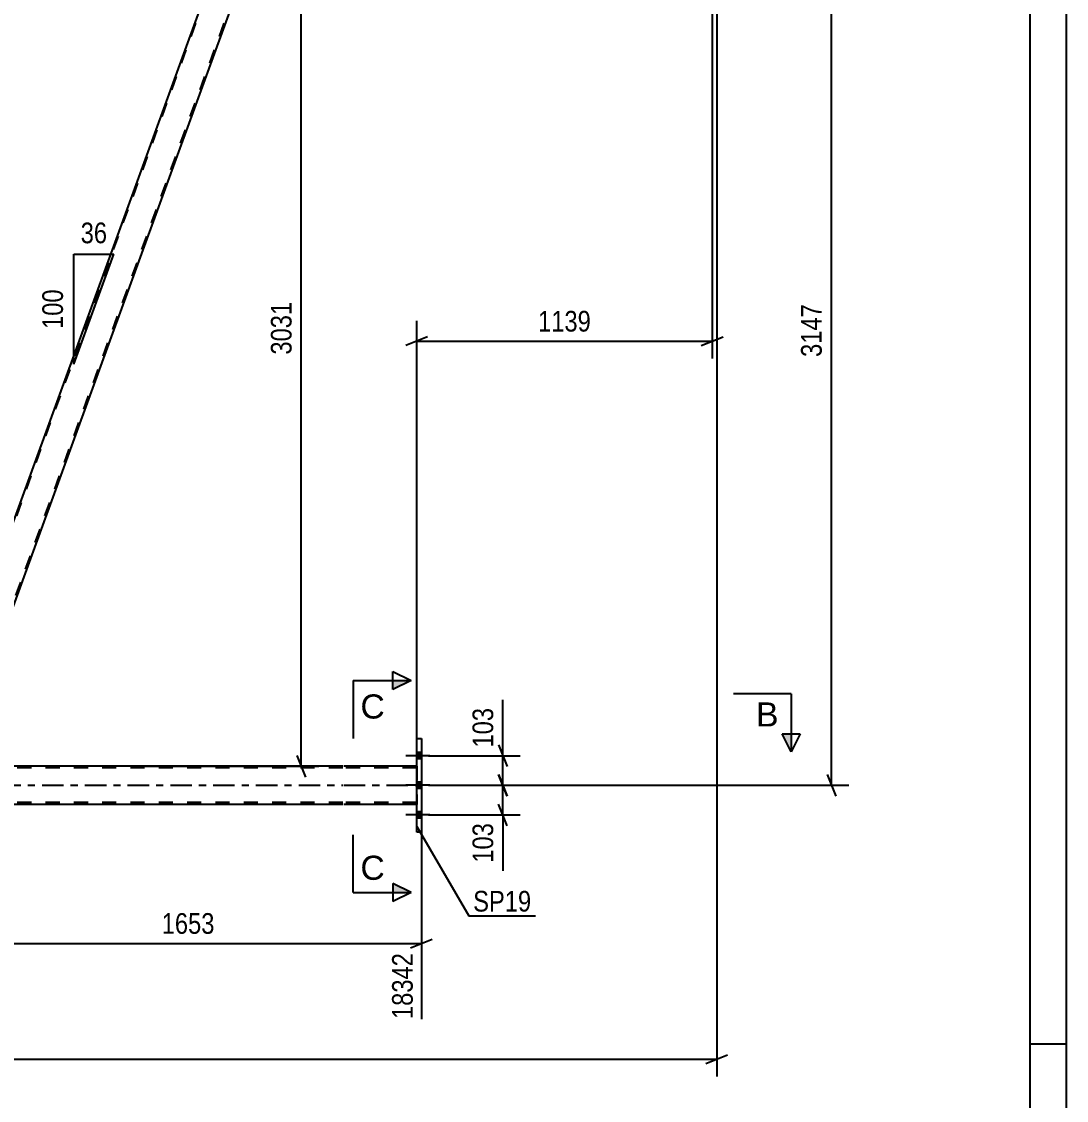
# Model space of a CAD drawing. Header units: millimetres. Extents: x 0 to 841, y 0 to 594.
# Drawn here: x 696.4 to 841, y 290.2 to 439.5 of the extents above; entities that cross this region are included whole.
import ezdxf

# ---------------------------------------------------------------- set-up
doc = ezdxf.new("R2010")
doc.units = ezdxf.units.MM
doc.linetypes.add('DXK_LINE_DOT2', pattern=[3.9198, 1.9599, -1.9599])
doc.linetypes.add('DXK_LINE_DOT3', pattern=[5.9187, 2.979, -0.9799, 0.9799, -0.9799])
doc.styles.add('Arial', font='ARIAL.TTF', dxfattribs={"height": 0.2})
doc.styles.add('Arial Narrow', font='ARIALN.TTF', dxfattribs={"height": 0.2})

# ---------------------------------------------------------------- blocks, each defined once
blk = doc.blocks.new('Unknown-318884981-1133')
at = {"color": 5, "linetype": 'Continuous'}
for p, q in [((841, 0), (841, 594)), ((836, 5), (836, 589)), ((841, 298), (836, 298))]:
    blk.add_line(p, q, dxfattribs=at)
blk = doc.blocks.new('Part-318884981-3881 - 3854')
at = {"color": 7, "linetype": 'DXK_LINE_DOT2'}
for p, q in [((727.21, 457.66), (683.09, 336.44)), ((731.12, 457.66), (687, 336.44)), ((684.16, 339.86), (682.92, 336.44)), ((687.17, 336.44), (682.92, 336.44))]:
    blk.add_line(p, q, dxfattribs=at)
at = {"color": 2, "linetype": 'Continuous'}
for p, q in [((727.04, 457.66), (684.16, 339.86)), ((731.29, 457.66), (687.17, 336.44)), ((731.29, 457.66), (727.04, 457.66))]:
    blk.add_line(p, q, dxfattribs=at)
blk = doc.blocks.new('Part-318884981-3947 - 3854')
at = {"color": 7, "linetype": 'DXK_LINE_DOT2'}
for p, q in [((740.89, 336.2), (65.95, 336.2)), ((751.11, 336.2), (740.99, 336.2)), ((751.11, 336.44), (751.11, 331.16)), ((740.89, 331.4), (65.95, 331.4)), ((751.11, 331.4), (740.99, 331.4))]:
    blk.add_line(p, q, dxfattribs=at)
at = {"color": 2, "linetype": 'Continuous'}
for p, q in [((740.89, 336.44), (606.5, 336.44)), ((751.11, 336.44), (740.99, 336.44)), ((740.89, 331.16), (606.5, 331.16)), ((751.11, 331.16), (740.99, 331.16))]:
    blk.add_line(p, q, dxfattribs=at)
at = {"color": 7, "linetype": 'DXK_LINE_DOT3'}
for p, q in [((65.95, 333.8), (740.89, 333.8)), ((740.99, 333.8), (751.11, 333.8))]:
    blk.add_line(p, q, dxfattribs=at)
blk = doc.blocks.new('Bolt-318884981-3963 - 3854')
at = {"linetype": 'Continuous'}
for points in [[(751.11, 338.34), (751.11, 337.46), (751.75, 337.46), (751.75, 338.34)], [(751.11, 338.34), (751.11, 337.46), (751.75, 337.46), (751.75, 338.34)], [(751.11, 338.34), (751.11, 337.46), (751.75, 337.46), (751.75, 338.34)], [(751.11, 334.24), (751.11, 333.36), (751.75, 333.36), (751.75, 334.24)], [(751.11, 334.24), (751.11, 333.36), (751.75, 333.36), (751.75, 334.24)], [(751.11, 330.14), (751.11, 329.26), (751.75, 329.26), (751.75, 330.14)], [(751.11, 330.14), (751.11, 329.26), (751.75, 329.26), (751.75, 330.14)], [(751.11, 330.14), (751.11, 329.26), (751.75, 329.26), (751.75, 330.14)]]:
    blk.add_hatch(color=1, dxfattribs=at).paths.add_polyline_path(points)
at = {"color": 1, "linetype": 'Continuous'}
for p, q in [((752.91, 337.9), (749.59, 337.9)), ((752.91, 337.9), (749.59, 337.9)), ((752.91, 337.9), (749.59, 337.9)), ((751.75, 338.34), (751.11, 338.34)), ((751.75, 338.34), (751.11, 338.34)), ((751.75, 338.34), (751.11, 338.34)), ((751.75, 337.46), (751.11, 337.46)), ((751.75, 337.46), (751.11, 337.46)), ((751.75, 337.46), (751.11, 337.46)), ((752.91, 333.8), (749.59, 333.8)), ((752.91, 333.8), (749.59, 333.8)), ((751.75, 334.24), (751.11, 334.24)), ((751.75, 334.24), (751.11, 334.24)), ((751.75, 333.36), (751.11, 333.36)), ((751.75, 333.36), (751.11, 333.36)), ((751.75, 330.14), (751.11, 330.14)), ((751.75, 330.14), (751.11, 330.14)), ((751.75, 330.14), (751.11, 330.14)), ((752.91, 329.7), (749.59, 329.7)), ((752.91, 329.7), (749.59, 329.7)), ((752.91, 329.7), (749.59, 329.7)), ((751.75, 329.26), (751.11, 329.26)), ((751.75, 329.26), (751.11, 329.26)), ((751.75, 329.26), (751.11, 329.26))]:
    blk.add_line(p, q, dxfattribs=at)
blk = doc.blocks.new('Part-318884981-4181 - 3854')
at = {"color": 2, "linetype": 'Continuous'}
for p, q in [((751.11, 327.3), (751.11, 340.3)), ((751.11, 340.3), (751.75, 340.3)), ((751.75, 340.3), (751.75, 327.3)), ((751.75, 327.3), (751.11, 327.3))]:
    blk.add_line(p, q, dxfattribs=at)
blk = doc.blocks.new('StraightDimension-318884981-5125 - 3854')
at = {"color": 7, "linetype": 'Continuous'}
for p, q in [((763.03, 337.9), (763.03, 345.64)), ((763.03, 337.9), (763.03, 345.64)), ((762.43, 339.4), (763.63, 336.4)), ((752.75, 337.9), (765.43, 337.9)), ((763.03, 333.8), (763.03, 337.9)), ((763.63, 332.3), (762.43, 335.3)), ((752.75, 333.8), (765.43, 333.8))]:
    blk.add_line(p, q, dxfattribs=at)
at = {"color": 0}
blk.add_wipeout([(762.28, 345.11), (758.08, 345.11), (758.08, 338.43), (762.28, 338.43)], dxfattribs=at)
at = {"color": 3, "style": 'Arial Narrow'}
blk.add_text('103', height=2.863, rotation=90.0002, dxfattribs=at).set_placement((761.68, 339.03))
blk = doc.blocks.new('StraightDimension-318884981-5117 - 3854')
at = {"color": 7, "linetype": 'Continuous'}
for p, q in [((762.43, 335.3), (763.63, 332.3)), ((752.75, 333.8), (765.43, 333.8)), ((763.03, 329.7), (763.03, 333.8)), ((763.63, 328.2), (762.43, 331.2)), ((752.75, 329.7), (765.43, 329.7)), ((763.03, 329.7), (763.03, 321.97)), ((763.03, 329.7), (763.03, 321.97))]:
    blk.add_line(p, q, dxfattribs=at)
at = {"color": 0}
blk.add_wipeout([(762.28, 329.18), (758.08, 329.18), (758.08, 322.49), (762.28, 322.49)], dxfattribs=at)
at = {"color": 3, "style": 'Arial Narrow'}
blk.add_text('103', height=2.863, rotation=90.0002, dxfattribs=at).set_placement((761.68, 323.09))
blk = doc.blocks.new('StraightDimension-318884981-5037 - 3854')
at = {"color": 7, "linetype": 'Continuous'}
for p, q in [((809.09, 458.16), (807.89, 461.16)), ((793.62, 459.66), (810.89, 459.66)), ((808.49, 333.8), (808.49, 459.66)), ((807.89, 335.3), (809.09, 332.3)), ((752.75, 333.8), (810.89, 333.8))]:
    blk.add_line(p, q, dxfattribs=at)
at = {"color": 0}
blk.add_wipeout([(807.74, 400.99), (803.54, 400.99), (803.54, 392.48), (807.74, 392.48)], dxfattribs=at)
at = {"color": 3, "style": 'Arial Narrow'}
blk.add_text('3147', height=2.863, rotation=90.0002, dxfattribs=at).set_placement((807.14, 393.08))
blk = doc.blocks.new('AngleDimension-318884981-5409 - 3854')
at = {"color": 7, "linetype": 'Continuous'}
for p, q in [((703.65, 407.31), (709.19, 407.31)), ((703.65, 392.08), (709.19, 407.31)), ((703.65, 392.08), (703.65, 407.31)), ((706.47, 399.83), (709.19, 407.31))]:
    blk.add_line(p, q, dxfattribs=at)
at = {"color": 0}
for points in [[(708.85, 408.21), (708.85, 412.41), (704, 412.41), (704, 408.21)], [(702.75, 403.04), (698.55, 403.04), (698.55, 396.35), (702.75, 396.35)]]:
    blk.add_wipeout(points, dxfattribs=at)
at = {"color": 3, "style": 'Arial Narrow'}
blk.add_text('36', height=2.863, dxfattribs=at).set_placement((704.6, 408.81))
blk.add_text('100', height=2.863, rotation=90.0002, dxfattribs=at).set_placement((702.15, 396.95))
blk = doc.blocks.new('StraightDimension-318884981-4711 - 3854')
at = {"color": 7, "linetype": 'Continuous'}
for p, q in [((792.62, 452.16), (792.62, 293.52)), ((55.09, 295.92), (792.62, 295.92)), ((791.12, 295.32), (794.12, 296.52))]:
    blk.add_line(p, q, dxfattribs=at)
blk = doc.blocks.new('StraightDimension-318884981-4732 - 3854')
at = {"color": 7, "linetype": 'Continuous'}
for p, q in [((751.75, 339.3), (751.75, 301.46)), ((687.17, 335.44), (687.17, 301.46)), ((688.67, 312.5), (685.67, 311.3)), ((750.25, 311.3), (753.25, 312.5)), ((687.17, 311.9), (751.75, 311.9))]:
    blk.add_line(p, q, dxfattribs=at)
at = {"color": 0}
blk.add_wipeout([(723.72, 312.65), (723.72, 316.85), (715.21, 316.85), (715.21, 312.65)], dxfattribs=at)
at = {"color": 3, "style": 'Arial Narrow'}
blk.add_text('1653', height=2.863, dxfattribs=at).set_placement((715.81, 313.25))
at = {"color": 0, "linetype": 'Continuous'}
blk.add_wipeout([(751.15, 311.2), (746.95, 311.2), (746.95, 300.86), (751.15, 300.86)], dxfattribs=at)
at = {"color": 3, "linetype": 'Continuous', "style": 'Arial Narrow'}
blk.add_text('18342', height=2.863, rotation=90.0002, dxfattribs=at).set_placement((750.55, 301.46))
blk = doc.blocks.new('StraightDimension-318884981-5026 - 3854')
at = {"color": 7, "linetype": 'Continuous'}
for p, q in [((735.73, 456.16), (734.53, 459.16)), ((738.89, 457.66), (732.28, 457.66)), ((735.13, 336.44), (735.13, 457.66)), ((734.53, 337.94), (735.73, 334.94)), ((712.64, 336.44), (737.53, 336.44))]:
    blk.add_line(p, q, dxfattribs=at)
at = {"color": 0}
blk.add_wipeout([(734.38, 401.31), (730.18, 401.31), (730.18, 392.8), (734.38, 392.8)], dxfattribs=at)
at = {"color": 3, "style": 'Arial Narrow'}
blk.add_text('3031', height=2.863, rotation=90.0002, dxfattribs=at).set_placement((733.78, 393.4))
blk = doc.blocks.new('StraightDimension-318884981-5047 - 3854')
at = {"color": 7, "linetype": 'Continuous'}
for p, q in [((791.98, 456.66), (791.98, 392.84)), ((751.11, 337.44), (751.11, 398.09)), ((752.61, 395.84), (749.61, 394.64)), ((790.48, 394.64), (793.48, 395.84)), ((751.11, 395.24), (791.98, 395.24))]:
    blk.add_line(p, q, dxfattribs=at)
at = {"color": 0}
blk.add_wipeout([(775.8, 395.99), (775.8, 400.19), (767.29, 400.19), (767.29, 395.99)], dxfattribs=at)
at = {"color": 3, "style": 'Arial Narrow'}
blk.add_text('1139', height=2.863, dxfattribs=at).set_placement((767.89, 396.59))
blk = doc.blocks.new('Mark-318884981-4177 - 3854')
at = {"color": 0}
blk.add_wipeout([(766.95, 316.33), (766.95, 319.33), (758.91, 319.33), (758.91, 316.33)], dxfattribs=at)
blk.add_wipeout([(766.95, 316.33), (766.95, 319.33), (758.91, 319.33), (758.91, 316.33)], dxfattribs=at)
at = {"color": 30, "linetype": 'Continuous'}
for p, q in [((751.12, 328.09), (758.31, 315.73)), ((758.31, 315.73), (767.55, 315.73))]:
    blk.add_line(p, q, dxfattribs=at)
at = {"color": 3, "style": 'Arial Narrow'}
blk.add_text('SP19', height=2.863, dxfattribs=at).set_placement((758.91, 316.33))
blk = doc.blocks.new('SectionMark-318884981-5482 - 3854')
at = {"linetype": 'Continuous'}
blk.add_hatch(color=6, dxfattribs=at).paths.add_polyline_path([(801.66, 340.94), (802.91, 340.94), (802.91, 338.44)])
at = {"color": 6, "linetype": 'Continuous'}
for p, q in [((802.91, 346.44), (794.91, 346.44)), ((802.91, 346.44), (802.91, 338.44)), ((801.66, 340.94), (804.16, 340.94)), ((802.91, 338.44), (801.66, 340.94)), ((804.16, 340.94), (802.91, 338.44))]:
    blk.add_line(p, q, dxfattribs=at)
at = {"color": 0, "linetype": 'Continuous'}
blk.add_wipeout([(801.16, 341.94), (801.16, 345.44), (798.05, 345.44), (798.05, 341.94)], dxfattribs=at)
at = {"color": 3, "linetype": 'Continuous', "style": 'Arial'}
blk.add_text('B', height=3.34, dxfattribs=at).set_placement((798.05, 341.94))
blk = doc.blocks.new('SectionMark-318884981-5452 - 3854')
at = {"linetype": 'Continuous'}
for points in [[(747.81, 347.04), (747.81, 348.29), (750.31, 348.29)], [(747.81, 318.97), (747.81, 320.22), (750.31, 318.97)]]:
    blk.add_hatch(color=6, dxfattribs=at).paths.add_polyline_path(points)
at = {"color": 6, "linetype": 'Continuous'}
for p, q in [((747.81, 347.04), (747.81, 349.54)), ((747.81, 349.54), (750.31, 348.29)), ((742.31, 348.29), (742.31, 340.29)), ((742.31, 348.29), (750.31, 348.29)), ((750.31, 348.29), (747.81, 347.04)), ((742.31, 318.97), (742.31, 326.97)), ((750.31, 318.97), (747.81, 320.22)), ((747.81, 320.22), (747.81, 317.72)), ((742.31, 318.97), (750.31, 318.97)), ((750.31, 318.97), (747.81, 317.72))]:
    blk.add_line(p, q, dxfattribs=at)
at = {"color": 0, "linetype": 'Continuous'}
for points in [[(746.68, 343.04), (746.68, 346.54), (743.31, 346.54), (743.31, 343.04)], [(746.68, 320.72), (746.68, 324.22), (743.31, 324.22), (743.31, 320.72)]]:
    blk.add_wipeout(points, dxfattribs=at)
at = {"color": 3, "linetype": 'Continuous', "style": 'Arial'}
for p in [(743.31, 343.04), (743.31, 320.72)]:
    blk.add_text('C', height=3.34, dxfattribs=at).set_placement(p)

msp = doc.modelspace()

# ---------------------------------------------------------------- block references
for name in ['Unknown-318884981-1133', 'Part-318884981-3881 - 3854', 'Part-318884981-4181 - 3854', 'Bolt-318884981-3963 - 3854', 'Part-318884981-3947 - 3854']:
    msp.add_blockref(name, (0, 0))

# ---------------------------------------------------------------- next in the draw order: block references
for name in ['AngleDimension-318884981-5409 - 3854', 'StraightDimension-318884981-5125 - 3854']:
    msp.add_blockref(name, (0, 0))

# ---------------------------------------------------------------- next in the draw order: block references
msp.add_blockref('StraightDimension-318884981-5117 - 3854', (0, 0))

# ---------------------------------------------------------------- next in the draw order: block references
msp.add_blockref('StraightDimension-318884981-5037 - 3854', (0, 0))

# ---------------------------------------------------------------- next in the draw order: block references
msp.add_blockref('StraightDimension-318884981-4711 - 3854', (0, 0))

# ---------------------------------------------------------------- next in the draw order: block references
msp.add_blockref('StraightDimension-318884981-4732 - 3854', (0, 0))

# ---------------------------------------------------------------- next in the draw order: block references
for name in ['StraightDimension-318884981-5026 - 3854', 'StraightDimension-318884981-5047 - 3854', 'Mark-318884981-4177 - 3854']:
    msp.add_blockref(name, (0, 0))

# ---------------------------------------------------------------- next in the draw order: block references
msp.add_blockref('SectionMark-318884981-5482 - 3854', (0, 0))

# ---------------------------------------------------------------- next in the draw order: block references
msp.add_blockref('SectionMark-318884981-5452 - 3854', (0, 0))

doc.saveas('drawing.dxf')
